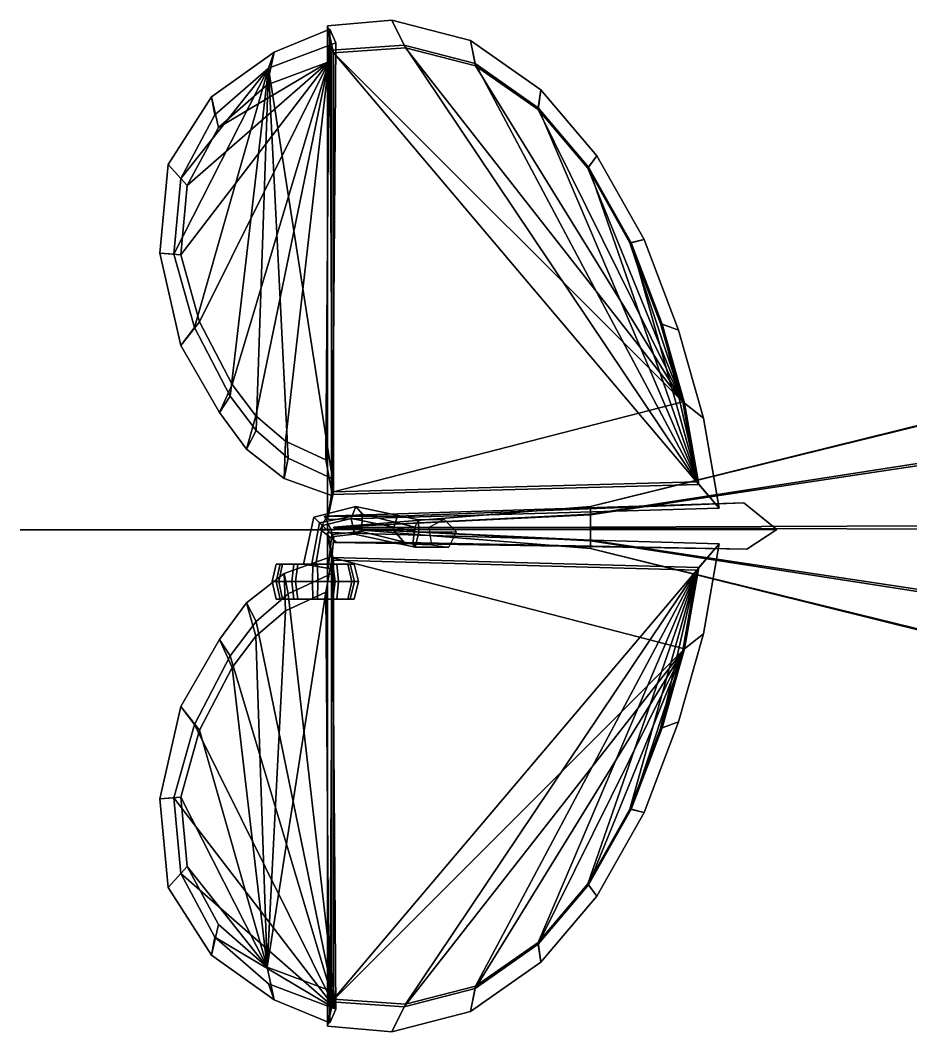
# Model space of a CAD drawing. Header units: metres. Extents: x -32 to 33, y -51 to 51.
# Drawn here: x -32.34 to -5.37, y -15.2 to 15.44 of the extents above; entities that cross this region are included whole.
import ezdxf

# ---------------------------------------------------------------- set-up
doc = ezdxf.new("R2010")
doc.units = ezdxf.units.M

msp = doc.modelspace()

# ---------------------------------------------------------------- linework, layer by layer
at = {"layer": 'AileronD', "color": 28}
for points in [[(-20.669399, 14.604707, 20.891672), (-21.080416, 15.437952, 21.372269), (-23.033447, 15.268744, 21.372269), (-22.852009, 14.454153, 20.891672)], [(-21.080416, 15.437952, 21.372269), (-20.707575, 14.6821, 21.804804), (-22.915298, 14.529813, 21.804804), (-23.033447, 15.268744, 21.372269)], [(-18.552011, 14.054152, 20.891672), (-18.700687, 14.819185, 21.372269), (-21.080416, 15.437952, 21.372269), (-20.669399, 14.604707, 20.891672)], [(-18.700687, 14.819185, 21.372269), (-18.565821, 14.12521, 21.804804), (-20.707575, 14.6821, 21.804804), (-21.080416, 15.437952, 21.372269)], [(-22.852009, 14.454153, 20.891672), (-23.033447, 15.268744, 21.372269), (-23.033447, 0.320908, 21.372269), (-22.852009, 1.154153, 20.891672)], [(-23.033447, 15.268744, 21.372269), (-22.915298, 14.529813, 21.804804), (-22.915298, 1.07676, 21.804804), (-23.033447, 0.320908, 21.372269)], [(-16.656273, 12.733205, 20.891672), (-16.570072, 13.334576, 21.372269), (-18.700687, 14.819185, 21.372269), (-18.552011, 14.054152, 20.891672)], [(-16.570072, 13.334576, 21.372269), (-16.648266, 12.789061, 21.804804), (-18.565821, 14.12521, 21.804804), (-18.700687, 14.819185, 21.372269)], [(-11.788718, 1.380212, 21.804804), (-22.915298, 14.529813, 21.804804), (-20.707575, 14.6821, 21.804804)], [(-11.788718, 1.380212, 21.804804), (-22.915298, 1.07676, 21.804804), (-22.915298, 14.529813, 21.804804)], [(-12.274386, 3.8834, 20.891672), (-20.669399, 14.604707, 20.891672), (-22.852009, 14.454153, 20.891672)], [(-12.274386, 3.8834, 20.891672), (-22.852009, 14.454153, 20.891672), (-22.852009, 1.154153, 20.891672)], [(-11.788718, 1.380212, 21.804804), (-20.707575, 14.6821, 21.804804), (-18.565821, 14.12521, 21.804804)], [(-12.274386, 3.8834, 20.891672), (-18.552011, 14.054152, 20.891672), (-20.669399, 14.604707, 20.891672)], [(-11.788718, 1.380212, 21.804804), (-18.565821, 14.12521, 21.804804), (-16.648266, 12.789061, 21.804804)], [(-12.274386, 3.8834, 20.891672), (-16.656273, 12.733205, 20.891672), (-18.552011, 14.054152, 20.891672)], [(-15.152011, 10.954153, 20.891672), (-14.879436, 11.335104, 21.372269), (-16.570072, 13.334576, 21.372269), (-16.656273, 12.733205, 20.891672)], [(-14.879436, 11.335104, 21.372269), (-15.126695, 10.989536, 21.804804), (-16.648266, 12.789061, 21.804804), (-16.570072, 13.334576, 21.372269)], [(-12.274386, 3.8834, 20.891672), (-15.152011, 10.954153, 20.891672), (-16.656273, 12.733205, 20.891672)], [(-11.788718, 1.380212, 21.804804), (-16.648266, 12.789061, 21.804804), (-15.126695, 10.989536, 21.804804)], [(-13.875403, 8.69178, 20.891672), (-13.44466, 8.792428, 21.372269), (-14.879436, 11.335104, 21.372269), (-15.152011, 10.954153, 20.891672)], [(-13.44466, 8.792428, 21.372269), (-13.835396, 8.701129, 21.804804), (-15.126695, 10.989536, 21.804804), (-14.879436, 11.335104, 21.372269)], [(-12.274386, 3.8834, 20.891672), (-13.875403, 8.69178, 20.891672), (-15.152011, 10.954153, 20.891672)], [(-11.788718, 1.380212, 21.804804), (-15.126695, 10.989536, 21.804804), (-13.835396, 8.701129, 21.804804)], [(-12.952012, 6.254153, 20.891672), (-12.406863, 6.052785, 21.372269), (-13.44466, 8.792428, 21.372269), (-13.875403, 8.69178, 20.891672)], [(-12.274386, 3.8834, 20.891672), (-12.952012, 6.254153, 20.891672), (-13.875403, 8.69178, 20.891672)], [(-12.406863, 6.052785, 21.372269), (-12.901378, 6.23545, 21.804804), (-13.835396, 8.701129, 21.804804), (-13.44466, 8.792428, 21.372269)], [(-11.788718, 1.380212, 21.804804), (-13.835396, 8.701129, 21.804804), (-12.901378, 6.23545, 21.804804)], [(-12.274386, 3.8834, 20.891672), (-11.645282, 3.388302, 21.372269), (-12.406863, 6.052785, 21.372269), (-12.952012, 6.254153, 20.891672)], [(-11.645282, 3.388302, 21.372269), (-12.215954, 3.837415, 21.804804), (-12.901378, 6.23545, 21.804804), (-12.406863, 6.052785, 21.372269)], [(-11.788718, 1.380212, 21.804804), (-12.901378, 6.23545, 21.804804), (-12.215954, 3.837415, 21.804804)], [(-12.274386, 3.8834, 20.891672), (-22.852009, 1.154153, 20.891672), (-11.852011, 1.454153, 20.891672)], [(-11.852011, 1.454153, 20.891672), (-11.170574, 0.658077, 21.372269), (-11.645282, 3.388302, 21.372269), (-12.274386, 3.8834, 20.891672)], [(-11.170574, 0.658077, 21.372269), (-11.788718, 1.380212, 21.804804), (-12.215954, 3.837415, 21.804804), (-11.645282, 3.388302, 21.372269)], [(-22.852009, 1.154153, 20.891672), (-23.033447, 0.320908, 21.372269), (-11.170574, 0.658077, 21.372269), (-11.852011, 1.454153, 20.891672)], [(-23.033447, 0.320908, 21.372269), (-22.915298, 1.07676, 21.804804), (-11.788718, 1.380212, 21.804804), (-11.170574, 0.658077, 21.372269)]]:
    msp.add_3dface(points, dxfattribs=at)
at = {"layer": 'AileronG', "color": 27}
for points in [[(-11.852011, -1.212337, 20.891672), (-11.170574, -0.416261, 21.372269), (-23.033447, -0.079092, 21.372269), (-22.852009, -0.912337, 20.891672)], [(-22.852009, -0.912337, 20.891672), (-23.033447, -0.079092, 21.372269), (-23.033447, -15.026929, 21.372269), (-22.852009, -14.212337, 20.891672)], [(-11.170574, -0.416261, 21.372269), (-11.788718, -1.138397, 21.804804), (-22.915298, -0.834944, 21.804804), (-23.033447, -0.079092, 21.372269)], [(-23.033447, -0.079092, 21.372269), (-22.915298, -0.834944, 21.804804), (-22.915298, -14.287997, 21.804804), (-23.033447, -15.026929, 21.372269)], [(-12.274386, -3.641585, 20.891672), (-11.645282, -3.146487, 21.372269), (-11.170574, -0.416261, 21.372269), (-11.852011, -1.212337, 20.891672)], [(-11.645282, -3.146487, 21.372269), (-12.215954, -3.5956, 21.804804), (-11.788718, -1.138397, 21.804804), (-11.170574, -0.416261, 21.372269)], [(-12.215954, -3.5956, 21.804804), (-22.915298, -14.287997, 21.804804), (-22.915298, -0.834944, 21.804804)], [(-12.215954, -3.5956, 21.804804), (-22.915298, -0.834944, 21.804804), (-11.788718, -1.138397, 21.804804)], [(-11.852011, -1.212337, 20.891672), (-22.852009, -0.912337, 20.891672), (-22.852009, -14.212337, 20.891672)], [(-11.852011, -1.212337, 20.891672), (-22.852009, -14.212337, 20.891672), (-20.669399, -14.36289, 20.891672)], [(-11.852011, -1.212337, 20.891672), (-20.669399, -14.36289, 20.891672), (-18.552011, -13.812336, 20.891672)], [(-11.852011, -1.212337, 20.891672), (-18.552011, -13.812336, 20.891672), (-16.656273, -12.491387, 20.891672)], [(-11.852011, -1.212337, 20.891672), (-16.656273, -12.491387, 20.891672), (-15.152011, -10.712337, 20.891672)], [(-11.852011, -1.212337, 20.891672), (-15.152011, -10.712337, 20.891672), (-13.875403, -8.449964, 20.891672)], [(-11.852011, -1.212337, 20.891672), (-13.875403, -8.449964, 20.891672), (-12.952012, -6.012338, 20.891672)], [(-11.852011, -1.212337, 20.891672), (-12.952012, -6.012338, 20.891672), (-12.274386, -3.641585, 20.891672)], [(-12.952012, -6.012338, 20.891672), (-12.406863, -5.810969, 21.372269), (-11.645282, -3.146487, 21.372269), (-12.274386, -3.641585, 20.891672)], [(-12.406863, -5.810969, 21.372269), (-12.901378, -5.993634, 21.804804), (-12.215954, -3.5956, 21.804804), (-11.645282, -3.146487, 21.372269)], [(-12.215954, -3.5956, 21.804804), (-20.707575, -14.440285, 21.804804), (-22.915298, -14.287997, 21.804804)], [(-12.215954, -3.5956, 21.804804), (-18.565821, -13.883394, 21.804804), (-20.707575, -14.440285, 21.804804)], [(-12.215954, -3.5956, 21.804804), (-16.648266, -12.547245, 21.804804), (-18.565821, -13.883394, 21.804804)], [(-12.215954, -3.5956, 21.804804), (-15.126695, -10.747721, 21.804804), (-16.648266, -12.547245, 21.804804)], [(-12.215954, -3.5956, 21.804804), (-13.835396, -8.459312, 21.804804), (-15.126695, -10.747721, 21.804804)], [(-12.215954, -3.5956, 21.804804), (-12.901378, -5.993634, 21.804804), (-13.835396, -8.459312, 21.804804)], [(-13.875403, -8.449964, 20.891672), (-13.44466, -8.550612, 21.372269), (-12.406863, -5.810969, 21.372269), (-12.952012, -6.012338, 20.891672)], [(-13.44466, -8.550612, 21.372269), (-13.835396, -8.459312, 21.804804), (-12.901378, -5.993634, 21.804804), (-12.406863, -5.810969, 21.372269)], [(-15.152011, -10.712337, 20.891672), (-14.879436, -11.093287, 21.372269), (-13.44466, -8.550612, 21.372269), (-13.875403, -8.449964, 20.891672)], [(-14.879436, -11.093287, 21.372269), (-15.126695, -10.747721, 21.804804), (-13.835396, -8.459312, 21.804804), (-13.44466, -8.550612, 21.372269)], [(-16.656273, -12.491387, 20.891672), (-16.570072, -13.09276, 21.372269), (-14.879436, -11.093287, 21.372269), (-15.152011, -10.712337, 20.891672)], [(-16.570072, -13.09276, 21.372269), (-16.648266, -12.547245, 21.804804), (-15.126695, -10.747721, 21.804804), (-14.879436, -11.093287, 21.372269)], [(-18.552011, -13.812336, 20.891672), (-18.700687, -14.577369, 21.372269), (-16.570072, -13.09276, 21.372269), (-16.656273, -12.491387, 20.891672)], [(-18.700687, -14.577369, 21.372269), (-18.565821, -13.883394, 21.804804), (-16.648266, -12.547245, 21.804804), (-16.570072, -13.09276, 21.372269)], [(-20.669399, -14.36289, 20.891672), (-21.080416, -15.196136, 21.372269), (-18.700687, -14.577369, 21.372269), (-18.552011, -13.812336, 20.891672)], [(-21.080416, -15.196136, 21.372269), (-20.707575, -14.440285, 21.804804), (-18.565821, -13.883394, 21.804804), (-18.700687, -14.577369, 21.372269)], [(-22.852009, -14.212337, 20.891672), (-23.033447, -15.026929, 21.372269), (-21.080416, -15.196136, 21.372269), (-20.669399, -14.36289, 20.891672)], [(-23.033447, -15.026929, 21.372269), (-22.915298, -14.287997, 21.804804), (-20.707575, -14.440285, 21.804804), (-21.080416, -15.196136, 21.372269)]]:
    msp.add_3dface(points, dxfattribs=at)
at = {"layer": 'CharnVProf', "color": 31}
msp.add_3dface([(-23.033447, -0.015695, 21.335667), (-23.033447, 0.220908, 21.27227), (-23.033447, 0.15751, 21.508871)], dxfattribs=at)
at = {"layer": 'Empenage', "color": 50}
for points in [[(-28.953394, 0.005881, 17.814692), (-31.367287, 0.005881, 19.398338), (-32.340183, 0.005881, 21.300993)], [(-28.953394, 0.005881, 17.814692), (-32.340183, 0.005881, 21.300993), (-31.866098, 0.005881, 26.310844)], [(-28.953394, 0.005881, 17.814692), (-31.866098, 0.005881, 26.310844), (-28.749519, 0.005881, 30.929468)], [(-26.298525, 0.005881, 16.950045), (-28.953394, 0.005881, 17.814692), (-28.749519, 0.005881, 30.929468), (-26.238928, 0.005881, 32.959896)], [(-22.802673, 0.005881, 16.604403), (-26.298525, 0.005881, 16.950045), (-26.238928, 0.005881, 32.959896), (-23.093481, 0.005881, 34.804398)]]:
    msp.add_3dface(points, dxfattribs=at)
at = {"layer": 'FinFuselage', "color": 26}
for points in [[(-15.063889, 0.475178, 21.597195), (-22.843893, 0.081388, 21.038757), (-22.843893, 0.085232, 19.765779), (-15.063889, 0.713347, 19.972113)], [(-15.063889, 0.713347, 19.972113), (-22.843893, 0.085232, 19.765779), (-22.843893, 0.08514, 18.207872), (-15.063889, 0.707663, 17.983288)], [(-15.063889, 0.707663, 17.983288), (-22.843893, 0.08514, 18.207872), (-22.843893, 0.081148, 16.960102), (-15.063889, 0.460295, 16.390381)], [(-15.063889, 0.084126, 22.237812), (-22.843893, 0.075077, 21.540571), (-22.843893, 0.081388, 21.038757), (-15.063889, 0.475178, 21.597195)], [(-15.063889, 0.460295, 16.390381), (-22.843893, 0.081148, 16.960102), (-22.843893, 0.07478, 16.499077), (-15.063889, 0.065731, 15.801836)], [(-15.063889, -0.310438, 21.649263), (-22.843893, 0.068709, 21.079544), (-22.843893, 0.075077, 21.540571), (-15.063889, 0.084126, 22.237812)], [(-15.063889, 0.065731, 15.801836), (-22.843893, 0.07478, 16.499077), (-22.843893, 0.068469, 17.000889), (-15.063889, -0.325321, 16.44245)], [(-15.063889, -0.557806, 20.056358), (-22.843893, 0.064717, 19.831774), (-22.843893, 0.068709, 21.079544), (-15.063889, -0.310438, 21.649263)], [(-15.063889, -0.325321, 16.44245), (-22.843893, 0.068469, 17.000889), (-22.843893, 0.064626, 18.273867), (-15.063889, -0.56349, 18.067535)], [(-15.063889, -0.56349, 18.067535), (-22.843893, 0.064626, 18.273867), (-22.843893, 0.064717, 19.831774), (-15.063889, -0.557806, 20.056358)]]:
    msp.add_3dface(points, dxfattribs=at)
at = {"layer": 'Fuselage', "color": 25}
for points in [[(-4.71389, 2.084293, 21.617149), (-15.063889, 0.475178, 21.597195), (-15.063889, 0.713347, 19.972113), (-4.71389, 3.279972, 19.348967)], [(-4.71389, 3.279972, 19.348967), (-15.063889, 0.713347, 19.972113), (-15.063889, 0.707663, 17.983288), (-4.71389, 3.251434, 16.573095)], [(-4.71389, 3.251434, 16.573095), (-15.063889, 0.707663, 17.983288), (-15.063889, 0.460295, 16.390381), (-4.71389, 2.009579, 14.349823)], [(-4.71389, 0.121105, 22.511276), (-15.063889, 0.084126, 22.237812), (-15.063889, 0.475178, 21.597195), (-4.71389, 2.084293, 21.617149)], [(-4.71389, 2.009579, 14.349823), (-15.063889, 0.460295, 16.390381), (-15.063889, 0.065731, 15.801836), (-4.71389, 0.028753, 13.528367)], [(-4.71389, -1.859721, 21.689821), (-15.063889, -0.310438, 21.649263), (-15.063889, 0.084126, 22.237812), (-4.71389, 0.121105, 22.511276)], [(-4.71389, 0.028753, 13.528367), (-15.063889, 0.065731, 15.801836), (-15.063889, -0.325321, 16.44245), (-4.71389, -1.934435, 14.422495)], [(-4.71389, -3.101576, 19.466551), (-15.063889, -0.557806, 20.056358), (-15.063889, -0.310438, 21.649263), (-4.71389, -1.859721, 21.689821)], [(-4.71389, -1.934435, 14.422495), (-15.063889, -0.325321, 16.44245), (-15.063889, -0.56349, 18.067535), (-4.71389, -3.130115, 16.69068)], [(-4.71389, -3.130115, 16.69068), (-15.063889, -0.56349, 18.067535), (-15.063889, -0.557806, 20.056358), (-4.71389, -3.101576, 19.466551)]]:
    msp.add_3dface(points, dxfattribs=at)
at = {"layer": 'Gouvernail', "color": 47}
for points in [[(-9.423221, 0.018308, 22.457544), (-10.428011, 0.818308, 22.239578), (-23.125025, 0.418308, 21.325808), (-22.929813, 0.018308, 21.307842)], [(-10.428011, 0.818308, 22.239578), (-20.916039, 0.418308, 34.142574), (-23.050768, 0.418308, 34.439579), (-23.125025, 0.418308, 21.325808)], [(-21.049572, 0.018308, 34.550957), (-20.916039, 0.418308, 34.142574), (-10.428011, 0.818308, 22.239578), (-9.423221, 0.018308, 22.457544)], [(-22.929813, 0.018308, 21.307842), (-23.125025, 0.418308, 21.325808), (-23.050768, 0.418308, 34.439579), (-23.253162, 0.018308, 34.857548)], [(-23.253162, 0.018308, 34.857548), (-23.050768, 0.418308, 34.439579), (-20.916039, 0.418308, 34.142574), (-21.049572, 0.018308, 34.550957)], [(-22.817778, -0.381692, 21.452816), (-22.929813, 0.018308, 21.307842), (-23.253162, 0.018308, 34.857548), (-22.747116, -0.381692, 34.512573)], [(-22.747116, -0.381692, 34.512573), (-23.253162, 0.018308, 34.857548), (-21.049572, 0.018308, 34.550957), (-20.7157, -0.381692, 34.029938)], [(-10.335257, -0.581692, 22.312685), (-9.423221, 0.018308, 22.457544), (-22.929813, 0.018308, 21.307842), (-22.817778, -0.381692, 21.452816)], [(-20.7157, -0.381692, 34.029938), (-21.049572, 0.018308, 34.550957), (-9.423221, 0.018308, 22.457544), (-10.335257, -0.581692, 22.312685)], [(-22.817778, -0.381692, 21.452816), (-22.747116, -0.381692, 34.512573), (-20.7157, -0.381692, 34.029938), (-10.335257, -0.581692, 22.312685)]]:
    msp.add_3dface(points, dxfattribs=at)
at = {"layer": 'RoueArriere', "color": 49}
for points in [[(-24.464483, -1.032266, 14.142756), (-24.591488, -1.562201, 14.206259), (-24.711388, -1.562201, 13.554043), (-24.587448, -1.032266, 13.541822)], [(-24.587448, -1.032266, 13.541822), (-24.711388, -1.562201, 13.554043), (-24.511976, -1.562201, 12.881679), (-24.393484, -1.032266, 12.959915)], [(-24.05752, -1.032266, 14.60169), (-24.108912, -1.562201, 14.715124), (-24.591488, -1.562201, 14.206259), (-24.464483, -1.032266, 14.142756)], [(-22.344744, -1.032266, 13.082889), (-24.464483, -1.032266, 14.142756), (-24.587448, -1.032266, 13.541822)], [(-22.344744, -1.032266, 13.082889), (-24.587448, -1.032266, 13.541822), (-24.393484, -1.032266, 12.959915)], [(-24.393484, -1.032266, 12.959915), (-24.511976, -1.562201, 12.881679), (-24.007097, -1.562201, 12.451748), (-23.934546, -1.032266, 12.552957)], [(-22.344744, -1.032266, 13.082889), (-24.05752, -1.032266, 14.60169), (-24.464483, -1.032266, 14.142756)], [(-22.344744, -1.032266, 13.082889), (-24.393484, -1.032266, 12.959915), (-23.934546, -1.032266, 12.552957)], [(-23.475613, -1.032266, 14.795663), (-23.484121, -1.562201, 14.9374), (-24.108912, -1.562201, 14.715124), (-24.05752, -1.032266, 14.60169)], [(-22.344744, -1.032266, 13.082889), (-23.475613, -1.032266, 14.795663), (-24.05752, -1.032266, 14.60169)], [(-23.934546, -1.032266, 12.552957), (-24.007097, -1.562201, 12.451748), (-23.325108, -1.562201, 12.288244), (-23.333614, -1.032266, 12.429981)], [(-22.344744, -1.032266, 13.082889), (-23.934546, -1.032266, 12.552957), (-23.333614, -1.032266, 12.429981)], [(-22.874685, -1.032266, 14.672689), (-22.802153, -1.562201, 14.773908), (-23.484121, -1.562201, 14.9374), (-23.475613, -1.032266, 14.795663)], [(-22.344744, -1.032266, 13.082889), (-22.874685, -1.032266, 14.672689), (-23.475613, -1.032266, 14.795663)], [(-23.333614, -1.032266, 12.429981), (-23.325108, -1.562201, 12.288244), (-22.700335, -1.562201, 12.510532), (-22.751709, -1.032266, 12.623954)], [(-22.344744, -1.032266, 13.082889), (-23.333614, -1.032266, 12.429981), (-22.751709, -1.032266, 12.623954)], [(-22.415745, -1.032266, 14.265731), (-22.297251, -1.562201, 14.343967), (-22.802153, -1.562201, 14.773908), (-22.874685, -1.032266, 14.672689)], [(-22.344744, -1.032266, 13.082889), (-22.415745, -1.032266, 14.265731), (-22.874685, -1.032266, 14.672689)], [(-22.751709, -1.032266, 12.623954), (-22.700335, -1.562201, 12.510532), (-22.217743, -1.562201, 13.019387), (-22.344744, -1.032266, 13.082889)], [(-22.221775, -1.032266, 13.683824), (-22.09786, -1.562201, 13.671617), (-22.297251, -1.562201, 14.343967), (-22.415745, -1.032266, 14.265731)], [(-22.344744, -1.032266, 13.082889), (-22.221775, -1.032266, 13.683824), (-22.415745, -1.032266, 14.265731)], [(-22.344744, -1.032266, 13.082889), (-22.217743, -1.562201, 13.019387), (-22.09786, -1.562201, 13.671617), (-22.221775, -1.032266, 13.683824)], [(-24.591488, -1.562201, 14.206259), (-24.464483, -2.092136, 14.142756), (-24.587448, -2.092136, 13.541822), (-24.711388, -1.562201, 13.554043)], [(-24.711388, -1.562201, 13.554043), (-24.587448, -2.092136, 13.541822), (-24.393484, -2.092136, 12.959915), (-24.511976, -1.562201, 12.881679)], [(-24.108912, -1.562201, 14.715124), (-24.05752, -2.092136, 14.60169), (-24.464483, -2.092136, 14.142756), (-24.591488, -1.562201, 14.206259)], [(-24.511976, -1.562201, 12.881679), (-24.393484, -2.092136, 12.959915), (-23.934546, -2.092136, 12.552957), (-24.007097, -1.562201, 12.451748)], [(-23.484121, -1.562201, 14.9374), (-23.475613, -2.092136, 14.795663), (-24.05752, -2.092136, 14.60169), (-24.108912, -1.562201, 14.715124)], [(-24.007097, -1.562201, 12.451748), (-23.934546, -2.092136, 12.552957), (-23.333614, -2.092136, 12.429981), (-23.325108, -1.562201, 12.288244)], [(-22.802153, -1.562201, 14.773908), (-22.874685, -2.092136, 14.672689), (-23.475613, -2.092136, 14.795663), (-23.484121, -1.562201, 14.9374)], [(-23.325108, -1.562201, 12.288244), (-23.333614, -2.092136, 12.429981), (-22.751709, -2.092136, 12.623954), (-22.700335, -1.562201, 12.510532)], [(-22.297251, -1.562201, 14.343967), (-22.415745, -2.092136, 14.265731), (-22.874685, -2.092136, 14.672689), (-22.802153, -1.562201, 14.773908)], [(-22.700335, -1.562201, 12.510532), (-22.751709, -2.092136, 12.623954), (-22.344744, -2.092136, 13.082889), (-22.217743, -1.562201, 13.019387)], [(-22.09786, -1.562201, 13.671617), (-22.221775, -2.092136, 13.683824), (-22.415745, -2.092136, 14.265731), (-22.297251, -1.562201, 14.343967)], [(-22.217743, -1.562201, 13.019387), (-22.344744, -2.092136, 13.082889), (-22.221775, -2.092136, 13.683824), (-22.09786, -1.562201, 13.671617)], [(-23.333614, -2.092136, 12.429981), (-24.393484, -2.092136, 12.959915), (-24.587448, -2.092136, 13.541822)], [(-23.333614, -2.092136, 12.429981), (-24.587448, -2.092136, 13.541822), (-24.464483, -2.092136, 14.142756)], [(-23.333614, -2.092136, 12.429981), (-24.464483, -2.092136, 14.142756), (-24.05752, -2.092136, 14.60169)], [(-23.333614, -2.092136, 12.429981), (-23.934546, -2.092136, 12.552957), (-24.393484, -2.092136, 12.959915)], [(-23.333614, -2.092136, 12.429981), (-24.05752, -2.092136, 14.60169), (-23.475613, -2.092136, 14.795663)], [(-23.333614, -2.092136, 12.429981), (-23.475613, -2.092136, 14.795663), (-22.874685, -2.092136, 14.672689)], [(-23.333614, -2.092136, 12.429981), (-22.874685, -2.092136, 14.672689), (-22.415745, -2.092136, 14.265731)], [(-23.333614, -2.092136, 12.429981), (-22.415745, -2.092136, 14.265731), (-22.221775, -2.092136, 13.683824)], [(-23.333614, -2.092136, 12.429981), (-22.221775, -2.092136, 13.683824), (-22.344744, -2.092136, 13.082889)], [(-23.333614, -2.092136, 12.429981), (-22.344744, -2.092136, 13.082889), (-22.751709, -2.092136, 12.623954)]]:
    msp.add_3dface(points, dxfattribs=at)
at = {"layer": 'RouePied', "color": 48}
for points in [[(-21.976149, 0.476783, 13.896086), (-23.272806, 0.219427, 13.933215), (-23.446827, 0.387925, 13.466611), (-22.172577, 0.715183, 13.470674)], [(-22.172577, 0.715183, 13.470674), (-23.446827, 0.387925, 13.466611), (-23.181791, 0.131304, 13.092054), (-22.319143, 0.343305, 13.129184)], [(-20.274019, 0.309589, 14.26722), (-22.172577, 0.715183, 13.470674), (-22.319143, 0.343305, 13.129184), (-20.270269, -0.064274, 13.897622)], [(-20.385748, 0.081738, 14.72765), (-21.976149, 0.476783, 13.896086), (-22.172577, 0.715183, 13.470674), (-20.274019, 0.309589, 14.26722)], [(-23.272806, 0.219427, 13.933215), (-23.52033, -1.074782, 13.933215), (-23.759262, -1.03496, 13.466611), (-23.446827, 0.387925, 13.466611)], [(-23.446827, 0.387925, 13.466611), (-23.759262, -1.03496, 13.466611), (-23.395367, -1.095607, 13.092054), (-23.181791, 0.131304, 13.092054)], [(-22.001314, -0.042434, 13.817508), (-22.900219, -0.141327, 13.847031), (-23.272806, 0.219427, 13.933215), (-21.976149, 0.476783, 13.896086)], [(-22.319143, 0.343305, 13.129184), (-23.181791, 0.131304, 13.092054), (-22.843967, -0.195795, 13.327162), (-22.213303, -0.12493, 13.343535)], [(-20.270269, -0.064274, 13.897622), (-22.319143, 0.343305, 13.129184), (-22.213303, -0.12493, 13.343535), (-20.379677, -0.523187, 14.129618)], [(-20.45104, -0.432945, 14.642609), (-22.001314, -0.042434, 13.817508), (-21.976149, 0.476783, 13.896086), (-20.385748, 0.081738, 14.72765)], [(-19.965981, 0.07341, 16.112635), (-20.385748, 0.081738, 14.72765), (-20.274019, 0.309589, 14.26722), (-19.499376, 0.315637, 16.112635)], [(-19.499376, 0.315637, 16.112635), (-20.274019, 0.309589, 14.26722), (-20.270269, -0.064274, 13.897622), (-19.124815, -0.053279, 16.112635)], [(-22.900219, -0.141327, 13.847031), (-23.008766, -1.160037, 13.847031), (-23.52033, -1.074782, 13.933215), (-23.272806, 0.219427, 13.933215)], [(-23.181791, 0.131304, 13.092054), (-23.395367, -1.095607, 13.092054), (-22.931532, -1.17291, 13.327162), (-22.843967, -0.195795, 13.327162)], [(-19.879801, -0.445209, 16.112635), (-20.45104, -0.432945, 14.642609), (-20.385748, 0.081738, 14.72765), (-19.965981, 0.07341, 16.112635)], [(-22.843967, -0.195795, 13.327162), (-22.931532, -1.17291, 13.327162), (-23.008766, -1.160037, 13.847031), (-22.900219, -0.141327, 13.847031)], [(-22.213303, -0.12493, 13.343535), (-22.843967, -0.195795, 13.327162), (-22.900219, -0.141327, 13.847031), (-22.001314, -0.042434, 13.817508)], [(-20.379677, -0.523187, 14.129618), (-22.213303, -0.12493, 13.343535), (-22.001314, -0.042434, 13.817508), (-20.45104, -0.432945, 14.642609)], [(-19.124815, -0.053279, 16.112635), (-20.270269, -0.064274, 13.897622), (-20.379677, -0.523187, 14.129618), (-19.35993, -0.523508, 16.112635)], [(-19.35993, -0.523508, 16.112635), (-20.379677, -0.523187, 14.129618), (-20.45104, -0.432945, 14.642609), (-19.879801, -0.445209, 16.112635)]]:
    msp.add_3dface(points, dxfattribs=at)
at = {"layer": 'VProfD', "color": 29}
for points in [[(-22.965048, 15.166714, 21.32707), (-22.993069, 14.178497, 21.740696), (-24.85939, 13.47768, 21.740696), (-24.653936, 14.469669, 21.32707)], [(-22.780788, 14.749149, 20.891674), (-22.965048, 15.166714, 21.32707), (-24.653936, 14.469669, 21.32707), (-24.82374, 13.982003, 20.891674)], [(-22.881983, 1.031585, 21.32707), (-23.084429, 2.119802, 21.740696), (-22.993069, 14.178497, 21.740696), (-22.965048, 15.166714, 21.32707)], [(-22.880789, 1.549149, 20.891674), (-22.881983, 1.031585, 21.32707), (-22.965048, 15.166714, 21.32707), (-22.780788, 14.749149, 20.891674)], [(-24.82374, 13.982003, 20.891674), (-22.880789, 1.549149, 20.891674), (-22.780788, 14.749149, 20.891674)], [(-24.82374, 13.982003, 20.891674), (-24.653936, 14.469669, 21.32707), (-26.547888, 13.11749, 21.32707), (-26.443438, 12.569074, 20.891674)], [(-24.653936, 14.469669, 21.32707), (-24.85939, 13.47768, 21.740696), (-26.339041, 12.186916, 21.740696), (-26.547888, 13.11749, 21.32707)], [(-22.993069, 14.178497, 21.740696), (-26.908531, 6.303359, 21.740696), (-27.478916, 8.335176, 21.740696)], [(-22.993069, 14.178497, 21.740696), (-27.478916, 8.335176, 21.740696), (-27.286688, 10.432993, 21.740696)], [(-22.993069, 14.178497, 21.740696), (-27.286688, 10.432993, 21.740696), (-26.339041, 12.186916, 21.740696)], [(-22.993069, 14.178497, 21.740696), (-25.916386, 4.403646, 21.740696), (-26.908531, 6.303359, 21.740696)], [(-22.993069, 14.178497, 21.740696), (-26.339041, 12.186916, 21.740696), (-24.85939, 13.47768, 21.740696)], [(-22.993069, 14.178497, 21.740696), (-25.201075, 3.457955, 21.740696), (-25.916386, 4.403646, 21.740696)], [(-22.993069, 14.178497, 21.740696), (-24.307888, 2.687969, 21.740696), (-25.201075, 3.457955, 21.740696)], [(-22.993069, 14.178497, 21.740696), (-23.084429, 2.119802, 21.740696), (-24.307888, 2.687969, 21.740696)], [(-24.82374, 13.982003, 20.891674), (-27.480783, 10.649149, 20.891674), (-27.691196, 8.352783, 20.891674)], [(-24.82374, 13.982003, 20.891674), (-27.691196, 8.352783, 20.891674), (-27.066824, 6.128662, 20.891674)], [(-24.82374, 13.982003, 20.891674), (-26.443438, 12.569074, 20.891674), (-27.480783, 10.649149, 20.891674)], [(-24.82374, 13.982003, 20.891674), (-27.066824, 6.128662, 20.891674), (-25.980783, 4.04915, 20.891674)], [(-24.82374, 13.982003, 20.891674), (-25.980783, 4.04915, 20.891674), (-25.197773, 3.013953, 20.891674)], [(-24.82374, 13.982003, 20.891674), (-25.197773, 3.013953, 20.891674), (-24.220049, 2.171091, 20.891674)], [(-24.82374, 13.982003, 20.891674), (-24.220049, 2.171091, 20.891674), (-22.880789, 1.549149, 20.891674)], [(-26.443438, 12.569074, 20.891674), (-26.547888, 13.11749, 21.32707), (-27.860886, 11.07247, 21.32707), (-27.480783, 10.649149, 20.891674)], [(-26.547888, 13.11749, 21.32707), (-26.339041, 12.186916, 21.740696), (-27.286688, 10.432993, 21.740696), (-27.860886, 11.07247, 21.32707)], [(-27.480783, 10.649149, 20.891674), (-27.860886, 11.07247, 21.32707), (-28.106932, 8.387263, 21.32707), (-27.691196, 8.352783, 20.891674)], [(-27.860886, 11.07247, 21.32707), (-27.286688, 10.432993, 21.740696), (-27.478916, 8.335176, 21.740696), (-28.106932, 8.387263, 21.32707)], [(-27.691196, 8.352783, 20.891674), (-28.106932, 8.387263, 21.32707), (-27.476839, 5.586537, 21.32707), (-27.066824, 6.128662, 20.891674)], [(-28.106932, 8.387263, 21.32707), (-27.478916, 8.335176, 21.740696), (-26.908531, 6.303359, 21.740696), (-27.476839, 5.586537, 21.32707)], [(-27.476839, 5.586537, 21.32707), (-26.908531, 6.303359, 21.740696), (-25.916386, 4.403646, 21.740696), (-26.306896, 3.554905, 21.32707)], [(-27.066824, 6.128662, 20.891674), (-27.476839, 5.586537, 21.32707), (-26.306896, 3.554905, 21.32707), (-25.980783, 4.04915, 20.891674)], [(-26.306896, 3.554905, 21.32707), (-25.916386, 4.403646, 21.740696), (-25.201075, 3.457955, 21.740696), (-25.491297, 2.444421, 21.32707)], [(-25.980783, 4.04915, 20.891674), (-26.306896, 3.554905, 21.32707), (-25.491297, 2.444421, 21.32707), (-25.197773, 3.013953, 20.891674)], [(-25.491297, 2.444421, 21.32707), (-25.201075, 3.457955, 21.740696), (-24.307888, 2.687969, 21.740696), (-24.348019, 1.558839, 21.32707)], [(-25.197773, 3.013953, 20.891674), (-25.491297, 2.444421, 21.32707), (-24.348019, 1.558839, 21.32707), (-24.220049, 2.171091, 20.891674)], [(-24.348019, 1.558839, 21.32707), (-24.307888, 2.687969, 21.740696), (-23.084429, 2.119802, 21.740696), (-22.881983, 1.031585, 21.32707)], [(-24.220049, 2.171091, 20.891674), (-24.348019, 1.558839, 21.32707), (-22.881983, 1.031585, 21.32707), (-22.880789, 1.549149, 20.891674)]]:
    msp.add_3dface(points, dxfattribs=at)
at = {"layer": 'VProfG', "color": 30}
for points in [[(-22.880789, -1.307334, 20.891674), (-22.881983, -0.789769, 21.32707), (-24.348019, -1.317023, 21.32707), (-24.220049, -1.929276, 20.891674)], [(-22.881983, -0.789769, 21.32707), (-23.084429, -1.877986, 21.740696), (-24.307888, -2.446154, 21.740696), (-24.348019, -1.317023, 21.32707)], [(-22.965048, -14.924898, 21.32707), (-22.993069, -13.936682, 21.740696), (-23.084429, -1.877986, 21.740696), (-22.881983, -0.789769, 21.32707)], [(-22.780788, -14.507333, 20.891674), (-22.965048, -14.924898, 21.32707), (-22.881983, -0.789769, 21.32707), (-22.880789, -1.307334, 20.891674)], [(-24.220049, -1.929276, 20.891674), (-24.348019, -1.317023, 21.32707), (-25.491297, -2.202605, 21.32707), (-25.197773, -2.772137, 20.891674)], [(-24.348019, -1.317023, 21.32707), (-24.307888, -2.446154, 21.740696), (-25.201075, -3.216139, 21.740696), (-25.491297, -2.202605, 21.32707)], [(-22.780788, -14.507333, 20.891674), (-22.880789, -1.307334, 20.891674), (-24.220049, -1.929276, 20.891674)], [(-22.780788, -14.507333, 20.891674), (-24.220049, -1.929276, 20.891674), (-25.197773, -2.772137, 20.891674)], [(-24.85939, -13.235864, 21.740696), (-24.307888, -2.446154, 21.740696), (-23.084429, -1.877986, 21.740696)], [(-24.85939, -13.235864, 21.740696), (-23.084429, -1.877986, 21.740696), (-22.993069, -13.936682, 21.740696)], [(-25.197773, -2.772137, 20.891674), (-25.491297, -2.202605, 21.32707), (-26.306896, -3.313089, 21.32707), (-25.980783, -3.807334, 20.891674)], [(-25.491297, -2.202605, 21.32707), (-25.201075, -3.216139, 21.740696), (-25.916386, -4.16183, 21.740696), (-26.306896, -3.313089, 21.32707)], [(-24.85939, -13.235864, 21.740696), (-25.201075, -3.216139, 21.740696), (-24.307888, -2.446154, 21.740696)], [(-22.780788, -14.507333, 20.891674), (-25.197773, -2.772137, 20.891674), (-25.980783, -3.807334, 20.891674)], [(-25.980783, -3.807334, 20.891674), (-26.306896, -3.313089, 21.32707), (-27.476839, -5.344722, 21.32707), (-27.066824, -5.886847, 20.891674)], [(-26.306896, -3.313089, 21.32707), (-25.916386, -4.16183, 21.740696), (-26.908531, -6.061543, 21.740696), (-27.476839, -5.344722, 21.32707)], [(-24.85939, -13.235864, 21.740696), (-25.916386, -4.16183, 21.740696), (-25.201075, -3.216139, 21.740696)], [(-22.780788, -14.507333, 20.891674), (-25.980783, -3.807334, 20.891674), (-27.066824, -5.886847, 20.891674)], [(-24.85939, -13.235864, 21.740696), (-26.908531, -6.061543, 21.740696), (-25.916386, -4.16183, 21.740696)], [(-27.066824, -5.886847, 20.891674), (-27.476839, -5.344722, 21.32707), (-28.106932, -8.145448, 21.32707), (-27.691196, -8.110967, 20.891674)], [(-27.476839, -5.344722, 21.32707), (-26.908531, -6.061543, 21.740696), (-27.478916, -8.09336, 21.740696), (-28.106932, -8.145448, 21.32707)], [(-22.780788, -14.507333, 20.891674), (-27.066824, -5.886847, 20.891674), (-27.691196, -8.110967, 20.891674)], [(-24.85939, -13.235864, 21.740696), (-27.478916, -8.09336, 21.740696), (-26.908531, -6.061543, 21.740696)], [(-28.106932, -8.145448, 21.32707), (-27.478916, -8.09336, 21.740696), (-27.286688, -10.191177, 21.740696), (-27.860886, -10.830654, 21.32707)], [(-27.691196, -8.110967, 20.891674), (-28.106932, -8.145448, 21.32707), (-27.860886, -10.830654, 21.32707), (-27.480783, -10.407332, 20.891674)], [(-22.780788, -14.507333, 20.891674), (-27.691196, -8.110967, 20.891674), (-27.480783, -10.407332, 20.891674)], [(-24.85939, -13.235864, 21.740696), (-27.286688, -10.191177, 21.740696), (-27.478916, -8.09336, 21.740696)], [(-27.860886, -10.830654, 21.32707), (-27.286688, -10.191177, 21.740696), (-26.339041, -11.9451, 21.740696), (-26.547888, -12.875674, 21.32707)], [(-27.480783, -10.407332, 20.891674), (-27.860886, -10.830654, 21.32707), (-26.547888, -12.875674, 21.32707), (-26.443438, -12.327258, 20.891674)], [(-22.780788, -14.507333, 20.891674), (-27.480783, -10.407332, 20.891674), (-26.443438, -12.327258, 20.891674)], [(-24.85939, -13.235864, 21.740696), (-26.339041, -11.9451, 21.740696), (-27.286688, -10.191177, 21.740696)], [(-26.547888, -12.875674, 21.32707), (-26.339041, -11.9451, 21.740696), (-24.85939, -13.235864, 21.740696), (-24.653936, -14.227854, 21.32707)], [(-26.443438, -12.327258, 20.891674), (-26.547888, -12.875674, 21.32707), (-24.653936, -14.227854, 21.32707), (-24.82374, -13.740188, 20.891674)], [(-22.780788, -14.507333, 20.891674), (-26.443438, -12.327258, 20.891674), (-24.82374, -13.740188, 20.891674)], [(-24.653936, -14.227854, 21.32707), (-24.85939, -13.235864, 21.740696), (-22.993069, -13.936682, 21.740696), (-22.965048, -14.924898, 21.32707)], [(-24.82374, -13.740188, 20.891674), (-24.653936, -14.227854, 21.32707), (-22.965048, -14.924898, 21.32707), (-22.780788, -14.507333, 20.891674)]]:
    msp.add_3dface(points, dxfattribs=at)

doc.saveas('drawing.dxf')
